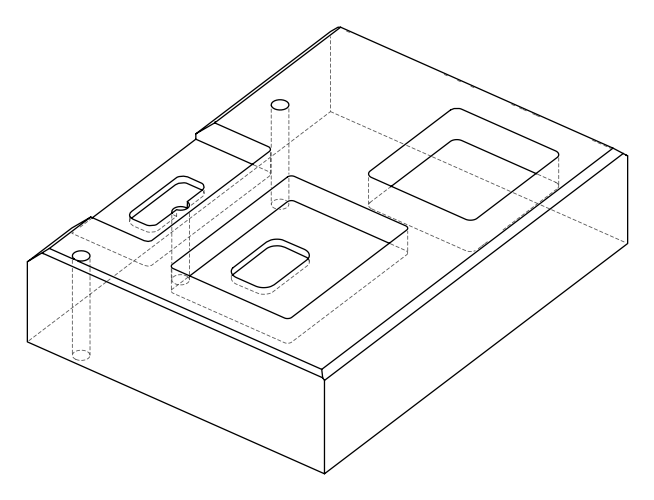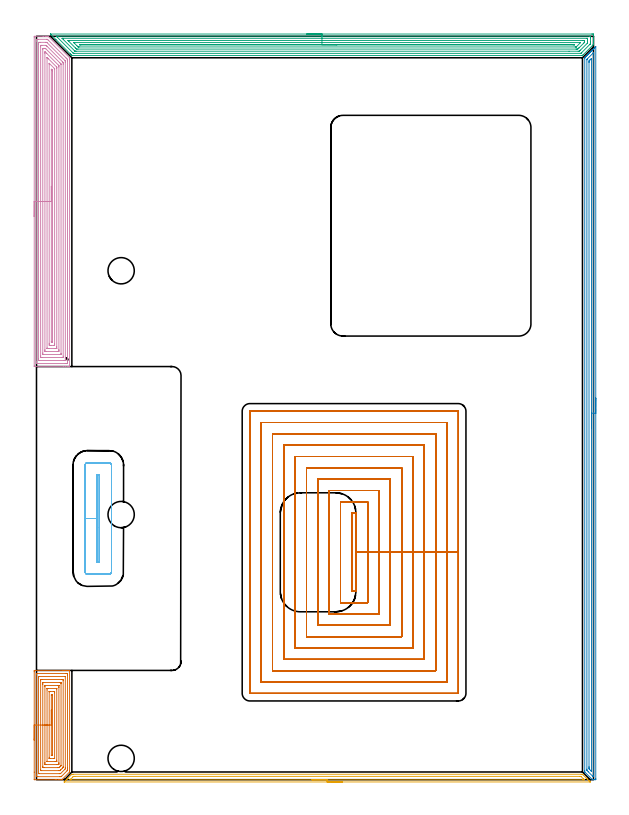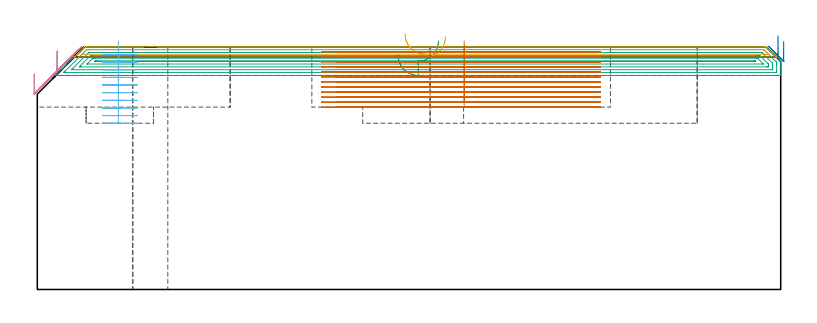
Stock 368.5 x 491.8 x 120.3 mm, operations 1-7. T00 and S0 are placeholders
(PLAN: 21 operations, 14 tool changes, 310.8 min)
(1 AREA_MILL | FG_CHAMFER_SURFACE | UGT0205_001 | 5.43 min | 22036 mm3)
(2 AREA_MILL_1 | FG_CHAMFER_SURFACE_1 | UGT0205_001 | 11.71 min | 13045 mm3)
(3 AREA_MILL_2 | FG_CHAMFER_SURFACE_2 | UGT0205_001 | 16.98 min | 36555 mm3)
(4 AREA_MILL_3 | FG_CHAMFER_SURFACE_3 | UGT0205_001 | 15.68 min | 60527 mm3)
(5 AREA_MILL_4 | FG_CHAMFER_SURFACE_4 | UGT0205_001 | 5.68 min | 4437 mm3)
(6 MILL_RECTANGULAR_POCKET | POCKET_RECTANGULAR_STRAIGHT | NXT0201_012 | Follow Part, ap 4, ae 75% | 7.22 min | 110787 mm3)
(7 MILL_RECTANGULAR_POCKET_1 | POCKET_RECTANGULAR_STRAIGHT_1 | NXT0201_013 | Follow Part, ap 2.5, ae 75% | 93.8 min | 869934 mm3)
(8 MILL_RECTANGULAR_POCKET_2 | POCKET_RECTANGULAR_STRAIGHT_2 | NXT0201_012 | Follow Part, ap 4, ae 75% | 33.22 min | 730525 mm3)
(9 MILL_RECTANGULAR_POCKET_3 | POCKET_RECTANGULAR_STRAIGHT_3 | UGT0201_109 | Follow Part, ap 6.35, ae 75% | 0.92 min | 30331 mm3)
(10 MILL_SLOT | SLOT_PARTIAL_RECTANGULAR | NXT0201_013 | Follow Part, ap 2.5, ae 75% | 116.75 min | 482211 mm3)
(11 SPOT_DRILL | STEP1HOLE | NXT0321_9005460120000 | 0.03 min | 3 mm3)
(12 SPOT_DRILL_1 | STEP1HOLE_1 | NXT0321_9005460120000 | 0.04 min | 35 mm3)
(13 SPOT_DRILL_2 | STEP1HOLE_2 | NXT0321_9005460120000 | 0.03 min | 0 mm3)
(14 DRILL_BLIND_HOLE_INTO_CENTER | STEP1HOLE | NXT0301_065 | 0.07 min | 928 mm3)
(15 GUN_DRILL_THROUGH_HOLE | STEP1HOLE | UGT0307_008 | 0.66 min | 10477 mm3)
(16 DRILL_TO_ENLARGE_THROUGH_HOLE | STEP1HOLE | UGT0301_245 | 0.52 min | 17111 mm3)
(17 DRILL_THROUGH_HOLE_INTO_CENTER | STEP1HOLE_1 | NXT0301_065 | 0.39 min | 5890 mm3)
(18 DRILL_TO_ENLARGE_THROUGH_HOLE_1 | STEP1HOLE_1 | UGT0301_245 | 0.4 min | 14407 mm3)
(19 DRILL_BLIND_HOLE_INTO_CENTER_1 | STEP1HOLE_2 | NXT0301_065 | 0.07 min | 899 mm3)
(20 GUN_DRILL_THROUGH_HOLE_1 | STEP1HOLE_2 | UGT0307_008 | 0.66 min | 10483 mm3)
(21 DRILL_TO_ENLARGE_THROUGH_HOLE_2 | STEP1HOLE_2 | UGT0301_245 | 0.52 min | 17198 mm3)
(TOOL UGT0205_001 | Chamfer Mill 20 x 3 x 45 deg. | D20 FL50 Z2)
(TOOL NXT0201_012 | ENDMILL 16mm [2P460-1600-NA 1630] | D16 FL38 Z6)
(TOOL NXT0201_013 | ENDMILL 10mm | D10 FL30 Z4)
(TOOL UGT0201_109 | End Mill 25.4 mm | D25.4 FL25 Z2)
(TOOL NXT0321_9005460120000 | NC Spot Drill, 142deg, 12mm, Carbide, Uncoated | D12 PA142 FL30 Z2)
(TOOL NXT0301_065 | Carbide Drill 9.4mm [860.1-0940-075A1-MM 2214] | D9.4 PA140 FL98 Z2)
(TOOL UGT0307_008 | Gun Drill 11 mm | D11 PA130 FL24 Z1)
(TOOL UGT0301_245 | Twist Drill 17.4 mm | D17.4 PA118 FL130 Z2)
(OP 1 AREA_MILL)
G17 G21 G94 G90
T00 M6
G54
G17 G0 G90 X-1.5 Y26.15 S1061 M3
G43 Z130.3 H0
Z106.9
G94 G1 Y26.188 Z106.028 F250.
Y26.302 Z105.164
Y26.491 Z104.312
Y26.753 Z103.48
Y27.087 Z102.674
Y27.49 Z101.9
Y27.958 Z101.164
Y28.49 Z100.472
Y29.079 Z99.829
Y29.722 Z99.24
Y30.414 Z98.709
Y31.15 Z98.24
Y31.924 Z97.837
Y32.73 Z97.503
Y33.562 Z97.241
Y34.414 Z97.052
Y35.278 Z96.938
Y36.15 Z96.9
Y71.418
X-1.498 Y71.734 Z96.902
X-1.492 Y72.294 Z96.905
X-1.49 Y72.297 Z96.907
X-0.927 Y72.3 Z97.47
X17.2 Z115.595
X17.766 Z116.16
X18.415 Z116.812
X18.656 Z117.053
X19.305 Z117.702
X19.547 Z117.943
X20.03 Z118.429
X20.844 Z119.243
X21.327 Z119.726
X21.589 Z119.988
X21.866 Y72.297 Z120.257
X21.898 Y72.295 Z120.289
Y72.294
X21.9 Y72.179 Z120.3
Y5.903
X21.894 Y5.095 Z120.292
X21.879 Y5.078 Z120.277
X16.876 Y0.076 Z115.274
X16.808 Y0.01 Z115.204
X16.634 Y0. Z115.033
X16.189 Z114.588
X15.579 Z113.978
X15.096 Z113.491
X14.854 Z113.251
X13.074 Z111.471
X12.425 Z110.82
X-1.151 Z97.246
X-1.252 Y0.001 Z97.144
X-1.491 Y0.01 Z96.905
X-1.499 Y0.248 Z96.899
X-1.5 Y5.014 Z96.9
Y36.15
X-0.086 Z98.314
Y70.004
X-0.084 Y70.053 Z98.316
X-0.08 Y70.151 Z98.32
X-0.073 Y70.29 Z98.327
X-0.037 Y70.292 Z98.363
X0.509 Y70.299 Z98.909
X19.547 Z117.947
X20.095 Y70.297 Z118.495
X20.437 Y70.29 Z118.837
X20.479 Y69.955 Z118.879
X20.482 Y69.91 Z118.882
X20.486 Y69.066 Z118.886
Y69.017
Y7.634
X20.483 Y6.793 Z118.883
X20.482 Y6.748 Z118.882
X20.437 Y6.099 Z118.837
X20.342 Y5.998 Z118.742
X20.252 Y5.903 Z118.652
X16.694 Y2.345 Z115.094
X16.455 Y2.117 Z114.855
X16.325 Y2.006 Z114.725
X15.986 Y2.004 Z114.386
X15.44 Y2. Z113.84
X0.853 Y2.001 Z99.253
X0.305 Y2.003 Z98.705
X-0.037 Y2.01 Z98.363
X-0.079 Y2.345 Z98.321
X-0.082 Y2.39 Z98.318
X-0.086 Y3.234 Z98.314
Y3.283
Y36.15
X1.329 Z99.729
Y67.701
X1.331 Y68.176 Z99.731
X1.333 Y68.278 Z99.733
X1.334 Y68.285 Z99.734
X1.348 Y68.29 Z99.748
X1.413 Y68.296 Z99.813
X1.495 Y68.299 Z99.895
X18.656 Z117.056
X18.78 Y68.297 Z117.18
X19.028 Y68.29 Z117.428
X19.066 Y68.283 Z117.466
X19.068 Y68.27 Z117.468
X19.07 Y68.235 Z117.47
X19.071 Y68.176 Z117.471
Y8.158
X19.068 Y7.682 Z117.468
X19.065 Y7.274 Z117.465
X19.053 Y7.164 Z117.453
X18.675 Y6.774 Z117.075
X16.005 Y4.105 Z114.405
X15.986 Y4.089 Z114.386
X15.888 Y4.01 Z114.288
X15.794 Y4.007 Z114.194
X15.603 Y4.003 Z114.003
X15.22 Y4. Z113.62
X15.096 Z113.496
X1.744 Y4.001 Z100.144
X1.62 Y4.003 Z100.02
X1.372 Y4.01 Z99.772
X1.334 Y4.017 Z99.734
X1.333 Y4.03 Z99.733
X1.33 Y4.065 Z99.73
X1.329 Y4.124 Z99.729
Y36.15
X2.743 Z101.143
Y65.507
X2.75 Y66.281 Z101.15
X3.524 Y66.298 Z101.924
X3.621 Y66.299 Z102.021
X16.974 Z115.374
X17.65 Y66.281 Z116.05
X17.657 Y65.617 Z116.057
Y65.507
Y8.377
X17.656 Y8.279 Z116.056
X17.654 Y8.231 Z116.054
X17.65 Y8.211 Z116.05
X17.638 Y8.195 Z116.038
X17.449 Y8. Z115.849
X17.134 Y7.682 Z115.534
X16.115 Y6.664 Z114.515
X15.986 Y6.535 Z114.386
X15.668 Y6.221 Z114.068
X15.475 Y6.036 Z113.875
X15.441 Y6.01 Z113.841
X15.393 Y6.006 Z113.793
X15.294 Y6.002 Z113.694
X15.096 Y6. Z113.496
X14.999 Z113.399
X3.426 Y6.001 Z101.826
X2.75 Y6.019 Z101.15
X2.743 Y6.683 Z101.143
Y6.793
Y36.15
X4.157 Z102.557
Y63.095
X4.158 Y63.728 Z102.558
X4.16 Y63.982 Z102.56
X4.164 Y64.241 Z102.564
X4.17 Y64.291 Z102.57
X4.2 Y64.294 Z102.6
X4.271 Y64.297 Z102.671
X4.414 Y64.299 Z102.814
X4.732 Y64.3 Z103.132
X15.414 Y64.299 Z113.814
X15.986 Y64.294 Z114.386
X16.176 Y64.29 Z114.576
X16.236 Y64.284 Z114.636
X16.239 Y64.156 Z114.639
X16.241 Y63.985 Z114.641
X16.243 Y63.728 Z114.643
Y63.471
X16.242 Y9.462 Z114.642
X16.241 Y9.333 Z114.641
X16.237 Y9.27 Z114.637
X16.234 Y9.244 Z114.634
X16.22 Y9.228 Z114.62
X15.986 Y8.986 Z114.386
X15.78 Y8.778 Z114.18
X15.574 Y8.572 Z113.974
X15.334 Y8.334 Z113.734
X15.096 Y8.101 Z113.496
X15.011 Y8.021 Z113.411
X14.936 Y8.01 Z113.336
X14.775 Y8.003 Z113.175
X14.206 Y8.001 Z112.606
X13.888 Y8. Z112.288
X4.986 Z103.386
X4.414 Y8.006 Z102.814
X4.224 Y8.01 Z102.624
X4.164 Y8.016 Z102.564
X4.161 Y8.144 Z102.561
X4.159 Y8.315 Z102.559
X4.157 Y8.572 Z102.557
Y8.829
Y36.15
X5.571 Z103.971
X5.572 Y61.682 Z103.972
X5.573 Y61.949 Z103.973
X5.577 Y62.259 Z103.977
X5.578 Y62.289 Z103.978
X5.632 Y62.293 Z104.032
X5.726 Y62.297 Z104.126
X5.843 Y62.3 Z104.243
X14.206 Z112.606
X14.746 Y62.298 Z113.146
X14.808 Y62.293 Z113.208
X14.818 Y62.291 Z113.218
X14.822 Y62.274 Z113.222
X14.825 Y62.219 Z113.225
X14.828 Y61.949 Z113.228
X14.829 Y61.326 Z113.229
Y61.059
X14.828 Y11.241 Z113.228
X14.826 Y10.621 Z113.226
X14.822 Y10.351 Z113.222
X14.819 Y10.279 Z113.219
X14.761 Y10.217 Z113.161
X14.669 Y10.124 Z113.069
X14.549 Y10.008 Z112.949
X14.206 Y10.005 Z112.606
X13.666 Y10.001 Z112.066
X6.194 Y10. Z104.594
X5.654 Y10.002 Z104.054
X5.592 Y10.007 Z103.992
X5.582 Y10.009 Z103.982
X5.578 Y10.026 Z103.978
X5.575 Y10.081 Z103.975
X5.572 Y10.351 Z103.972
X5.571 Y10.974 Z103.971
Y11.241
Y36.15
X6.985 Z105.385
Y59.379
X6.988 Y60.169 Z105.388
X6.99 Y60.263 Z105.39
X6.993 Y60.29 Z105.393
X7.02 Y60.293 Z105.42
X7.085 Y60.296 Z105.485
X7.844 Y60.3 Z106.244
X7.975 Z106.375
X13.316 Y60.299 Z111.716
X13.359 Y60.297 Z111.759
X13.393 Y60.292 Z111.793
X13.408 Y60.288 Z111.808
X13.409 Y60.267 Z111.809
X13.413 Y60.169 Z111.813
X13.414 Y60.071 Z111.814
X13.415 Y12.921 Z111.815
X13.412 Y12.131 Z111.812
X13.41 Y12.037 Z111.81
X13.407 Y12.01 Z111.807
X13.38 Y12.007 Z111.78
X13.316 Y12.004 Z111.716
X12.556 Y12. Z110.956
X12.425 Z110.825
X7.085 Y12.001 Z105.485
X7.041 Y12.003 Z105.441
X7.007 Y12.008 Z105.407
X6.992 Y12.012 Z105.392
X6.991 Y12.032 Z105.391
X6.987 Y12.131 Z105.387
X6.986 Y12.229 Z105.386
X6.985 Y36.15 Z105.385
X8.4 Z106.8
Y58.121
X8.402 Y58.244 Z106.802
X8.405 Y58.282 Z106.805
X8.408 Y58.29 Z106.808
X8.416 Y58.294 Z106.816
X8.465 Y58.297 Z106.865
X8.865 Y58.3 Z107.265
X8.955 Z107.355
X11.626 Y58.299 Z110.026
X11.926 Y58.292 Z110.326
X11.994 Y58.289 Z110.394
X11.997 Y58.246 Z110.397
X11.998 Y58.198 Z110.398
X12. Y57.926 Z110.4
Y57.501
Y14.179
X11.998 Y14.056 Z110.398
X11.995 Y14.018 Z110.395
X11.992 Y14.01 Z110.392
X11.984 Y14.006 Z110.384
X11.935 Y14.003 Z110.335
X11.535 Y14. Z109.935
X11.445 Z109.845
X8.774 Y14.001 Z107.174
X8.474 Y14.008 Z106.874
X8.406 Y14.01 Z106.806
X8.403 Y14.054 Z106.803
X8.402 Y14.102 Z106.802
X8.4 Y14.374 Z106.8
Y14.799
Y36.15
X9.814 Z108.214
Y55.721
X9.818 Y56.107 Z108.218
X9.821 Y56.29 Z108.221
X9.911 Y56.294 Z108.311
X10.068 Y56.298 Z108.468
X10.471 Y56.296 Z108.871
X10.563 Y56.292 Z108.963
X10.579 Y56.29 Z108.979
X10.581 Y56.277 Z108.981
X10.584 Y56.233 Z108.984
X10.585 Y56.143 Z108.985
X10.586 Y16.546 Z108.986
X10.582 Y16.147 Z108.982
X10.579 Y16.048 Z108.979
X10.575 Y16.01 Z108.975
X10.5 Y16.006 Z108.9
X10.332 Y16.002 Z108.732
X9.929 Y16.004 Z108.329
X9.837 Y16.008 Z108.237
X9.821 Y16.01 Z108.221
X9.819 Y16.023 Z108.219
X9.816 Y16.066 Z108.216
X9.815 Y16.157 Z108.215
X9.814 Y36.15 Z108.214
Y37.022 Z108.252
Y37.886 Z108.366
Y38.738 Z108.554
Y39.57 Z108.817
Y40.376 Z109.151
Y41.15 Z109.553
Y41.886 Z110.022
Y42.578 Z110.553
Y43.221 Z111.143
Y43.81 Z111.786
Y44.342 Z112.478
Y44.81 Z113.214
Y45.213 Z113.988
Y45.547 Z114.794
Y45.809 Z115.626
Y45.998 Z116.477
Y46.112 Z117.342
Y46.15 Z118.214
G0 Z130.3
M5
M2
(OP 2 AREA_MILL_1)
G17 G21 G94 G90
T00 M6
G54
G17 G0 G90 X370. Y252.45 S1061 M3
G43 Z130.3 H0
Z123.
G94 G1 Y252.412 Z122.128 F250.
Y252.298 Z121.264
Y252.109 Z120.412
Y251.847 Z119.58
Y251.513 Z118.774
Y251.11 Z118.
Y250.642 Z117.264
Y250.11 Z116.572
Y249.521 Z115.929
Y248.878 Z115.34
Y248.186 Z114.808
Y247.45 Z114.34
Y246.676 Z113.937
Y245.87 Z113.603
Y245.038 Z113.341
Y244.186 Z113.152
Y243.322 Z113.038
Y242.45 Z113.
Y0.627
X369.999 Y0.452 Z113.001
X369.996 Y0.18 Z113.004
X369.991 Y0.002 Z113.005
X369.814 Y0. Z113.182
X369.458 Z113.538
X368.743 Z114.257
X368.397 Z114.603
X368.094 Z114.902
X367.936 Z115.061
X367.809 Y0.003 Z115.188
X367.794 Y0.007 Z115.203
X367.682 Y0.117 Z115.316
X367.619 Y0.18 Z115.379
X362.718 Y5.082 Z120.282
X362.704 Y5.097 Z120.295
Y5.1 Z120.296
X362.7 Y5.991 Z120.3
Y477.121
X362.707 Y477.6 Z120.293
X362.738 Y477.638 Z120.261
X363.242 Y478.144 Z119.754
X363.614 Y478.514 Z119.386
X363.762 Y478.662 Z119.238
X364.008 Y478.909 Z118.99
X364.13 Y479.032 Z118.866
X364.484 Y479.384 Z118.516
X364.668 Y479.568 Z118.332
X364.902 Y479.803 Z118.096
X365.018 Y479.92 Z117.978
X365.354 Y480.254 Z117.646
X365.574 Y480.474 Z117.426
X365.796 Y480.697 Z117.202
X365.906 Y480.808 Z117.09
X366.48 Y481.381 Z116.519
X366.69 Y481.591 Z116.308
X366.794 Y481.696 Z116.202
X367.238 Y482.138 Z115.761
X367.682 Y482.584 Z115.314
X368.126 Y483.026 Z114.873
X368.57 Y483.472 Z114.426
X368.777 Y483.677 Z114.222
X368.835 Y483.735 Z114.165
X369.458 Y484.36 Z113.538
X369.671 Y484.571 Z113.329
X369.705 Y484.605 Z113.294
X369.902 Y484.802 Z113.097
X369.972 Y484.869 Z113.026
X369.994 Y484.883 Z113.004
X369.999 Y484.869 Z112.999
X370. Y242.45 Z113.
X368.586 Z114.414
X368.585 Y2.4 Z114.415
X368.57 Y2.01 Z114.43
X368.432 Y2.007 Z114.568
X368.323 Z114.677
X368.252 Y2.01 Z114.748
X368.207 Y2.053 Z114.793
X367.836 Y2.415 Z115.164
X365.018 Y5.232 Z117.982
X364.264 Y5.991 Z118.736
X364.13 Y6.132 Z118.87
X364.115 Y6.885 Z118.885
X364.114 Y6.901 Z118.886
X364.115 Y476.242 Z118.885
X364.13 Y476.568 Z118.87
X364.402 Y476.847 Z118.598
X364.671 Y477.121 Z118.329
X368.248 Y480.697 Z114.752
X368.412 Y480.856 Z114.588
X368.57 Y481.008 Z114.43
X368.585 Y480.697 Z114.415
Y480.682
X368.586 Y242.45 Z114.414
X367.172 Z115.828
X367.171 Y5.991 Z115.829
X367.17 Y5.612 Z115.83
X367.168 Y5.558 Z115.832
X367.167 Y5.552 Z115.833
X367.156 Y5.555 Z115.844
X367.047 Y5.659 Z115.953
X366.879 Y5.821 Z116.121
X365.815 Y6.885 Z117.185
X365.722 Y6.981 Z117.278
X365.538 Y7.174 Z117.462
X365.535 Y7.259 Z117.465
X365.53 Y7.779 Z117.47
X365.529 Y8.159 Z117.471
X365.528 Y8.673 Z117.472
X365.529 Y474.439 Z117.471
X365.53 Y474.818 Z117.47
X365.533 Y475.333 Z117.467
X365.535 Y475.518 Z117.465
X365.626 Y475.615 Z117.374
X365.906 Y475.904 Z117.094
X366.066 Y476.066 Z116.934
X366.226 Y476.227 Z116.774
X366.957 Y476.957 Z116.043
X367.121 Y477.121 Z115.879
X367.14 Y477.137 Z115.86
X367.154 Y477.146 Z115.846
X367.166 Y477.15 Z115.834
X367.168 Y477.138 Z115.832
X367.17 Y477.121 Z115.83
X367.171 Y476.897 Z115.829
X367.172 Y476.741 Z115.828
Y242.45
Y241.578 Z115.867
Y240.714 Z115.98
Y239.862 Z116.169
Y239.03 Z116.432
Y238.224 Z116.765
Y237.45 Z117.168
Y236.714 Z117.637
Y236.022 Z118.168
Y235.379 Z118.757
Y234.79 Z119.401
Y234.258 Z120.093
Y233.79 Z120.828
Y233.387 Z121.602
Y233.053 Z122.408
Y232.791 Z123.24
Y232.602 Z124.092
Y232.488 Z124.957
Y232.45 Z125.828
G0 Z130.3
M5
M2
(OP 3 AREA_MILL_2)
G17 G21 G94 G90
T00 M6
G54
G17 G0 G90 X178.85 Y493.3 S1061 M3
G43 Z130.3 H0
Z116.1
G94 G1 X178.888 Z115.228 F250.
X179.002 Z114.363
X179.191 Z113.512
X179.453 Z112.68
X179.787 Z111.874
X180.19 Z111.1
X180.658 Z110.364
X181.189 Z109.672
X181.779 Z109.029
X182.422 Z108.439
X183.114 Z107.908
X183.85 Z107.44
X184.624 Z107.037
X185.43 Z106.703
X186.262 Z106.441
X187.113 Z106.252
X187.978 Z106.138
X188.85 Z106.1
X367.406
X367.887 Y493.299 Z106.101
X368.363 Y493.295 Z106.103
X368.491 Y493.291 Z106.105
X368.5 Y492.824 Z106.573
Y490.174 Z109.22
Y488.736 Z110.66
Y487.525 Z111.87
Y486.433 Z112.965
X368.499 Y486.421 Z112.978
X368.495 Y486.405 Z112.994
X368.483 Y486.382 Z113.016
X368.302 Y486.2 Z113.196
X368.185 Y486.084 Z113.314
X367.947 Y485.847 Z113.552
X361.637 Y479.536 Z119.862
X361.457 Y479.357 Z120.043
X361.246 Y479.148 Z120.251
X361.201 Y479.107 Z120.293
X360.744 Y479.1 Z120.3
X23.653
X23.404 Y479.104 Z120.29
X23.382 Y479.121 Z120.275
X23.293 Y479.205 Z120.192
X23.207 Y479.292 Z120.106
X23.082 Y479.417 Z119.981
X22.921 Y479.576 Z119.819
X22.76 Y479.739 Z119.659
X22.645 Y479.854 Z119.544
X22.48 Y480.018 Z119.377
X22.314 Y480.185 Z119.213
X12.901 Y489.599 Z109.8
X9.501 Y492.998 Z106.401
X9.366 Y493.134 Z106.264
X9.241 Y493.266 Z106.133
X9.215 Y493.296 Z106.102
X9.349 Y493.3 Z106.1
X9.366
X188.85
Y491.886 Z107.514
X366.102 Y491.885 Z107.515
X366.158
X366.485 Y491.879 Z107.521
X366.49 Y491.774 Z107.626
X366.497 Y491.549 Z107.851
X366.499 Y491.058 Z108.342
X366.5 Y490.664 Z108.736
Y488.014 Z111.386
X366.499 Y487.525 Z111.875
X366.497 Y487.134 Z112.266
X366.49 Y486.887 Z112.513
X366.473 Y486.834 Z112.566
X366.426 Y486.783 Z112.617
X366.29 Y486.642 Z112.758
X366.197 Y486.547 Z112.853
X366.102 Y486.451 Z112.949
X360.744 Y481.094 Z118.306
X360.423 Y480.776 Z118.624
X360.229 Y480.587 Z118.813
X360.16 Y480.521 Z118.879
X359.795 Y480.514 Z118.886
X24.937
X24.518 Y480.517 Z118.883
X24.467 Y480.519 Z118.881
X24.445 Y480.521 Z118.879
X24.408 Y480.553 Z118.847
X24.27 Y480.685 Z118.715
X24.1 Y480.851 Z118.549
X13.892 Y491.058 Z108.342
X13.384 Y491.567 Z107.833
X13.178 Y491.779 Z107.621
X13.093 Y491.868 Z107.532
X13.384 Y491.883 Z107.517
X13.442 Y491.884 Z107.516
X14.277 Y491.886 Z107.514
X188.85
Y490.472 Z108.928
X364.016 Y490.471 Z108.929
X364.316 Y490.47 Z108.93
X364.415 Y490.468 Z108.932
X364.486 Y490.465 Z108.935
X364.491 Y490.357 Z109.043
X364.497 Y490.174 Z109.226
X364.499 Y489.993 Z109.407
X364.5 Y489.291 Z110.109
Y488.226 Z111.174
X364.496 Y487.525 Z111.875
X364.492 Y487.35 Z112.05
X364.483 Y487.294 Z112.106
X364.447 Y487.255 Z112.145
X364.316 Y487.116 Z112.284
X359.851 Y482.65 Z116.75
X359.637 Y482.437 Z116.963
X359.422 Y482.226 Z117.174
X359.188 Y481.998 Z117.402
X359.104 Y481.935 Z117.465
X358.958 Y481.934 Z117.466
X358.364 Y481.929 Z117.471
X352.31 Y481.928 Z117.472
X26.186 Y481.929 Z117.471
X25.886 Y481.93 Z117.47
X25.585 Y481.933 Z117.467
X25.501 Y481.935 Z117.465
X25.467 Y481.944 Z117.456
X25.444 Y481.964 Z117.436
X25.352 Y482.05 Z117.35
X25.174 Y482.226 Z117.174
X24.993 Y482.406 Z116.994
X17.849 Y489.55 Z109.85
X17.227 Y490.174 Z109.226
X16.956 Y490.45 Z108.95
X16.95 Y490.466 Z108.934
X16.956 Y490.467 Z108.933
X17.549 Y490.471 Z108.929
X188.85 Y490.472 Z108.928
Y489.057 Z110.343
X361.637
X361.875 Y489.056 Z110.344
X362.381 Y489.05 Z110.35
X362.49 Y489.036 Z110.364
X362.5 Y488.408 Z110.992
X362.494 Y487.981 Z111.419
X362.49 Y487.77 Z111.63
X362.396 Y487.657 Z111.743
X362.27 Y487.525 Z111.875
X361.957 Y487.208 Z112.192
X358.85 Y484.099 Z115.301
X358.741 Y483.992 Z115.408
X358.4 Y483.661 Z115.739
X358.065 Y483.35 Z116.05
X357.824 Y483.347 Z116.053
X357.172 Y483.343 Z116.057
X356.935
X27.434
X26.779 Y483.347 Z116.053
X26.535 Y483.35 Z116.05
X25.886 Y483.964 Z115.436
X25.857 Y483.992 Z115.408
X21.421 Y488.428 Z110.972
X21.012 Y488.844 Z110.556
X20.821 Y489.04 Z110.36
X20.909 Y489.05 Z110.35
X21.421 Y489.055 Z110.345
X21.658 Y489.057 Z110.343
X188.85
Y487.643 Z111.757
X359.789
X359.851 Y487.641 Z111.759
X359.905 Y487.636 Z111.764
X359.923 Y487.633 Z111.767
X359.908 Y487.611 Z111.789
X359.893 Y487.593 Z111.807
X359.851 Y487.549 Z111.851
X357.175 Y484.873 Z114.527
X357.172 Y484.87 Z114.53
X357.067 Y484.777 Z114.623
X357.024 Y484.764 Z114.636
X356.978 Y484.761 Z114.639
X356.785 Y484.758 Z114.642
X356.399 Y484.757 Z114.643
X28.564
X27.79 Y484.758 Z114.642
X27.672 Y484.76 Z114.64
X27.557 Y484.764 Z114.636
X27.435 Y484.875 Z114.525
X26.779 Y485.52 Z113.88
X24.993 Y487.306 Z112.094
X24.779 Y487.525 Z111.875
X24.71 Y487.6 Z111.8
X24.688 Y487.637 Z111.763
X24.754 Y487.639 Z111.761
X24.874 Y487.642 Z111.758
X188.85 Y487.643 Z111.757
Y486.229 Z113.171
X355.386
X355.807 Y486.225 Z113.175
X355.86 Y486.222 Z113.178
X356.005 Y486.2 Z113.2
X355.855 Y486.177 Z113.223
X355.803 Y486.176 Z113.224
X355.386 Y486.172 Z113.228
X354.969 Y486.171 Z113.229
X29.457
X29.038 Y486.174 Z113.226
X28.636 Y486.178 Z113.222
X28.564 Y486.19 Z113.21
X28.538 Y486.221 Z113.179
X28.564 Y486.223 Z113.177
X28.982 Y486.229 Z113.171
X29.04
X188.85
X189.721 Z113.209
X190.586 Z113.323
X191.438 Z113.512
X192.27 Z113.774
X193.076 Z114.108
X193.85 Z114.511
X194.586 Z114.979
X195.278 Z115.511
X195.921 Z116.1
X196.51 Z116.743
X197.041 Z117.435
X197.51 Z118.171
X197.913 Z118.945
X198.247 Z119.751
X198.509 Z120.583
X198.698 Z121.435
X198.812 Z122.299
X198.85 Z123.171
G0 Z130.3
M5
M2
(OP 4 AREA_MILL_3)
G17 G21 G94 G90
T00 M6
G54
G17 G0 G90 X-1.5 Y372.55 S1061 M3
G43 Z130.3 H0
Z106.9
G94 G1 Y372.588 Z106.028 F250.
Y372.702 Z105.163
Y372.891 Z104.312
Y373.153 Z103.48
Y373.487 Z102.674
Y373.89 Z101.9
Y374.358 Z101.164
Y374.89 Z100.472
Y375.479 Z99.829
Y376.122 Z99.24
Y376.814 Z98.708
Y377.55 Z98.24
Y378.324 Z97.837
Y379.13 Z97.503
Y379.962 Z97.241
Y380.813 Z97.052
Y381.678 Z96.938
Y382.55 Z96.9
Y491.173
X-1.497 Y491.494 Z96.901
X-1.492 Y491.79 Z96.906
X-1.192 Y491.8 Z97.205
X4.414 Z102.809
X5.835 Z104.232
X6.194 Z104.59
X6.912 Z105.312
X7.53 Z105.929
X7.617 Y491.799 Z106.016
X7.7 Y491.79 Z106.096
X7.787 Y491.714 Z106.185
X21.778 Y477.722 Z120.177
X21.896 Y477.595 Z120.29
X21.9 Y476.868 Z120.3
Y273.48
X21.897 Y273.31 Z120.288
X21.85 Y273.306 Z120.242
X21.438 Y273.3 Z119.837
X21.155 Z119.554
X20.437 Z118.832
X19.188 Z117.585
X17.766 Z116.162
X-1.193 Z97.205
X-1.492 Y273.31 Z96.906
X-1.499 Y273.608 Z96.899
Y273.628
X-1.5 Y382.55 Z96.9
X-0.086 Z98.314
Y488.54
X-0.082 Y489.385 Z98.318
X-0.08 Y489.428 Z98.32
X-0.037 Y489.79 Z98.363
X0.442 Y489.797 Z98.842
X0.853 Y489.799 Z99.253
X1.33 Y489.8 Z99.73
X6.672 Y489.799 Z105.072
X7.084 Y489.793 Z105.484
X7.221 Y489.79 Z105.621
X7.263 Y489.776 Z105.663
X7.3 Y489.743 Z105.7
X7.373 Y489.673 Z105.773
X7.666 Y489.385 Z106.066
X19.547 Y477.503 Z117.947
X20.178 Y476.868 Z118.578
X20.437 Y476.602 Z118.837
X20.481 Y475.974 Z118.881
X20.483 Y475.927 Z118.883
X20.486 Y475.08 Z118.886
Y276.56
X20.482 Y275.715 Z118.882
X20.48 Y275.672 Z118.88
X20.437 Y275.31 Z118.837
X19.958 Y275.303 Z118.358
X19.547 Y275.301 Z117.947
X19.07 Y275.3 Z117.47
X0.853 Y275.301 Z99.253
X0.374 Y275.303 Z98.774
X-0.037 Y275.31 Z98.363
X-0.079 Y275.715 Z98.321
X-0.082 Y275.761 Z98.318
X-0.086 Y276.609 Z98.314
Y276.659
Y382.55
X1.328 Z99.728
X1.329 Y486.703 Z99.729
X1.33 Y487.118 Z99.73
X1.335 Y487.597 Z99.735
X1.345 Y487.79 Z99.745
X1.543 Y487.798 Z99.943
X1.744 Y487.799 Z100.144
X2.431 Y487.8 Z100.831
X5.992 Z104.392
X6.194 Y487.799 Z104.594
X6.397 Y487.797 Z104.797
X6.799 Y487.79 Z105.199
X7.003 Y487.597 Z105.403
X18.979 Y475.62 Z117.379
X19.031 Y475.564 Z117.431
X19.055 Y475.535 Z117.455
X19.065 Y475.496 Z117.465
X19.069 Y475.08 Z117.469
X19.071 Y474.664 Z117.471
Y278.397
X19.07 Y277.982 Z117.47
X19.064 Y277.503 Z117.464
X19.055 Y277.31 Z117.455
X18.857 Y277.302 Z117.257
X18.656 Y277.301 Z117.056
X17.969 Y277.3 Z116.369
X1.744 Y277.301 Z100.144
X1.541 Y277.304 Z99.941
X1.407 Y277.31 Z99.807
X1.335 Y277.323 Z99.735
X1.332 Y277.365 Z99.732
X1.33 Y277.503 Z99.73
X1.329 Y277.92 Z99.729
X1.328 Y278.397 Z99.728
Y382.55
X2.743 Z101.143
Y484.915
X2.749 Y485.693 Z101.149
X2.759 Y485.79 Z101.159
X2.863 Y485.794 Z101.263
X3.083 Y485.798 Z101.483
X3.524 Y485.8 Z101.924
X6.203 Z104.603
X6.313 Y485.793 Z104.713
X6.338 Y485.79 Z104.738
X6.435 Y485.705 Z104.835
X6.633 Y485.513 Z105.033
X6.933 Y485.218 Z105.333
X7.084 Y485.067 Z105.484
X17.071 Y475.08 Z115.471
X17.266 Y474.881 Z115.666
X17.65 Y474.487 Z116.05
X17.655 Y474.298 Z116.055
X17.656 Y474.186 Z116.056
X17.657 Y473.402 Z116.057
Y280.185
X17.651 Y279.407 Z116.051
X17.641 Y279.31 Z116.041
X17.537 Y279.306 Z115.937
X17.317 Y279.302 Z115.717
X16.876 Y279.3 Z115.276
X3.524 Z101.924
X3.08 Y279.302 Z101.48
X2.862 Y279.306 Z101.262
X2.759 Y279.31 Z101.159
X2.75 Y279.38 Z101.15
X2.743 Y280.075 Z101.143
Y280.185
Y382.55
X4.157 Z102.557
X4.158 Y483.127 Z102.558
X4.159 Y483.382 Z102.559
X4.164 Y483.643 Z102.564
X4.169 Y483.79 Z102.569
X4.247 Y483.793 Z102.647
X4.414 Y483.797 Z102.814
X4.634 Y483.8 Z103.034
X5.304 Z103.704
X5.525 Y483.799 Z103.925
X5.859 Y483.792 Z104.259
X5.899 Y483.79 Z104.299
X5.965 Y483.729 Z104.365
X6.067 Y483.632 Z104.467
X6.194 Y483.507 Z104.594
X15.515 Y474.186 Z113.915
X15.986 Y473.71 Z114.386
X16.193 Y473.497 Z114.593
X16.236 Y473.443 Z114.636
X16.239 Y473.378 Z114.639
X16.241 Y473.292 Z114.641
X16.243 Y473.035 Z114.643
X16.242 Y281.973 Z114.642
X16.241 Y281.718 Z114.641
X16.236 Y281.457 Z114.636
X16.231 Y281.31 Z114.631
X16.153 Y281.307 Z114.553
X15.986 Y281.303 Z114.386
X15.766 Y281.3 Z114.166
X4.414 Y281.301 Z102.814
X4.191 Y281.303 Z102.591
X4.164 Y281.31 Z102.564
X4.162 Y281.315 Z102.562
X4.159 Y281.335 Z102.559
X4.157 Y281.973 Z102.557
Y282.232
Y382.55
X5.571 Z103.971
Y480.444
X5.574 Y481.068 Z103.974
X5.577 Y481.338 Z103.977
X5.584 Y481.656 Z103.984
X5.911 Y481.338 Z104.311
X6.194 Y481.057 Z104.594
X6.808 Y480.444 Z105.208
X14.529 Y472.723 Z112.929
X14.69 Y472.559 Z113.09
X14.77 Y472.475 Z113.17
X14.808 Y472.432 Z113.208
X14.822 Y472.398 Z113.222
X14.827 Y471.774 Z113.227
X14.828 Y471.504 Z113.228
X14.829 Y284.655 Z113.229
X14.828 Y284.031 Z113.228
X14.826 Y283.761 Z113.226
X14.822 Y283.449 Z113.222
X14.812 Y283.31 Z113.212
X14.661 Y283.304 Z113.061
X14.206 Y283.301 Z112.606
X13.775 Y283.3 Z112.175
X6.194 Y283.301 Z104.594
X5.76 Y283.303 Z104.16
X5.602 Y283.31 Z104.002
X5.578 Y283.323 Z103.978
X5.576 Y283.375 Z103.976
X5.573 Y283.492 Z103.973
X5.572 Y283.761 Z103.972
X5.571 Y284.387 Z103.971
Y382.55
X6.985 Z105.385
X6.986 Y476.968 Z105.386
X6.991 Y477.762 Z105.391
X6.992 Y477.778 Z105.392
X7.032 Y477.762 Z105.432
X7.084 Y477.715 Z105.484
X7.935 Y476.868 Z106.335
X13.316 Y471.487 Z111.716
X13.369 Y471.431 Z111.769
X13.394 Y471.401 Z111.794
X13.404 Y471.388 Z111.804
X13.408 Y471.307 Z111.808
X13.413 Y470.909 Z111.813
X13.414 Y470.71 Z111.814
X13.415 Y286.344 Z111.815
X13.414 Y285.549 Z111.814
X13.412 Y285.452 Z111.812
X13.408 Y285.352 Z111.808
X13.403 Y285.309 Z111.803
X13.377 Y285.307 Z111.777
X13.316 Y285.304 Z111.716
X12.674 Y285.3 Z111.074
X12.425 Z110.825
X8.223 Z106.623
X7.332 Z105.732
X7.084 Y285.304 Z105.484
X7.003 Y285.307 Z105.403
X6.994 Y285.309 Z105.394
X6.991 Y285.332 Z105.391
X6.987 Y285.384 Z105.387
X6.986 Y285.45 Z105.386
X6.985 Y285.549 Z105.385
Y382.55
X8.399 Z106.799
X8.4 Y473.292 Z106.8
X8.401 Y473.758 Z106.801
X8.404 Y473.914 Z106.804
X8.405 Y473.928 Z106.805
X8.435 Y473.906 Z106.835
X8.539 Y473.809 Z106.939
X8.67 Y473.683 Z107.07
X11.742 Y470.61 Z110.142
X11.949 Y470.393 Z110.349
X11.994 Y470.342 Z110.394
X11.996 Y470.317 Z110.396
X11.999 Y470.26 Z110.399
X12. Y470.143 Z110.4
Y288.232
X11.998 Y287.767 Z110.398
X11.993 Y287.338 Z110.393
X11.571 Y287.302 Z109.971
X9.792 Y287.3 Z108.192
X8.901 Y287.301 Z107.301
X8.865 Y287.303 Z107.265
X8.407 Y287.338 Z106.807
X8.402 Y287.802 Z106.802
X8.4 Y288.232 Z106.8
Y288.699
X8.399 Y382.55 Z106.799
X9.814 Z108.214
Y469.657
X9.815 Y469.716 Z108.215
X9.82 Y470.041 Z108.22
X9.926 Y469.966 Z108.326
X10.185 Y469.716 Z108.585
X10.416 Y469.486 Z108.816
X10.488 Y469.413 Z108.888
X10.545 Y469.352 Z108.945
X10.579 Y469.313 Z108.979
X10.586 Y468.822 Z108.986
Y289.579
X10.584 Y289.382 Z108.984
X10.582 Y289.334 Z108.982
X10.58 Y289.316 Z108.98
X10.564 Y289.31 Z108.964
X10.467 Y289.304 Z108.867
X9.889 Y289.308 Z108.289
X9.824 Y289.31 Z108.224
X9.821 Y289.392 Z108.221
X9.817 Y289.581 Z108.217
X9.814 Y289.96 Z108.214
Y290.02
Y382.55
Y383.422 Z108.252
Y384.286 Z108.366
Y385.138 Z108.554
Y385.97 Z108.817
Y386.776 Z109.151
Y387.55 Z109.553
Y388.286 Z110.022
Y388.978 Z110.553
Y389.621 Z111.143
Y390.21 Z111.786
Y390.741 Z112.478
Y391.21 Z113.214
Y391.613 Z113.988
Y391.947 Z114.793
Y392.209 Z115.625
Y392.398 Z116.477
Y392.512 Z117.342
Y392.55 Z118.214
G0 Z130.3
M5
M2
(OP 5 AREA_MILL_4)
G17 G21 G94 G90
T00 M6
G54
G17 G0 G90 X202.3 Y-1.5 S1061 M3
G43 Z130.3 H0
Z125.2
G94 G1 X202.262 Z124.328 F250.
X202.148 Z123.463
X201.959 Z122.612
X201.697 Z121.78
X201.363 Z120.974
X200.96 Z120.2
X200.491 Z119.464
X199.96 Z118.772
X199.371 Z118.129
X198.728 Z117.54
X198.036 Z117.008
X197.3 Z116.54
X196.526 Z116.137
X195.72 Z115.803
X194.888 Z115.541
X194.036 Z115.352
X193.172 Z115.238
X192.3 Z115.2
X18.476
X18.331 Y-1.499 Z115.201
X18.309 Y-1.496 Z115.202
X18.307 Y-1.494 Z115.205
X19.37 Y-0.429 Z116.269
X19.535 Y-0.263 Z116.432
X19.696 Y-0.103 Z116.595
X19.817 Y0.018 Z116.715
X19.972 Y0.175 Z116.87
X20.125 Y0.326 Z117.023
X20.263 Y0.464 Z117.162
X20.41 Y0.612 Z117.308
X20.553 Y0.754 Z117.452
X20.71 Y0.911 Z117.609
X20.848 Y1.05 Z117.746
X23.391 Y3.591 Z120.291
X23.403 Y3.593 Z120.293
X24.285 Y3.6 Z120.3
X360.315
X361.2 Y3.593 Z120.293
X361.209 Y3.588 Z120.288
X361.563 Y3.238 Z119.936
X363.752 Y1.05 Z117.746
X363.89 Y0.911 Z117.609
X364.047 Y0.754 Z117.452
X364.19 Y0.612 Z117.308
X364.337 Y0.464 Z117.162
X364.475 Y0.326 Z117.023
X364.628 Y0.175 Z116.87
X365.121 Y-0.321 Z116.379
X365.379 Y-0.578 Z116.12
X365.502 Y-0.7 Z115.996
X365.835 Y-1.035 Z115.665
X366.054 Y-1.254 Z115.446
X366.147 Y-1.347 Z115.352
X366.273 Y-1.476 Z115.222
X366.283 Y-1.494 Z115.203
X366.273 Y-1.499 Z115.199
X192.3 Y-1.5 Z115.2
Y-0.086 Z116.614
X22.932
X22.498 Y-0.084 Z116.616
X22.313 Y-0.082 Z116.618
X22.185 Y-0.077 Z116.623
X22.242 Y-0.013 Z116.687
X22.318 Y0.066 Z116.766
X22.498 Y0.248 Z116.948
X22.682 Y0.432 Z117.132
X24.008 Y1.759 Z118.459
X24.285 Y2.034 Z118.734
X24.401 Y2.143 Z118.843
X24.433 Y2.171 Z118.871
X24.472 Y2.18 Z118.88
X25.179 Y2.185 Z118.885
X25.36
X359.602 Y2.186 Z118.886
X359.958 Y2.184 Z118.884
X360.136 Y2.181 Z118.881
X360.154 Y2.179 Z118.879
X360.179 Y2.161 Z118.861
X360.232 Y2.115 Z118.815
X360.315 Y2.035 Z118.735
X361.738 Y0.612 Z117.312
X362.102 Y0.246 Z116.946
X362.365 Y-0.027 Z116.673
X362.41 Y-0.079 Z116.621
X362.319 Y-0.082 Z116.618
X362.102 Y-0.085 Z116.615
X361.922 Y-0.086 Z116.614
X361.209
X192.3
X191.428 Z116.652
X190.563 Z116.766
X189.712 Z116.955
X188.88 Z117.217
X188.074 Z117.551
X187.3 Z117.954
X186.564 Z118.423
X185.872 Z118.954
X185.229 Z119.543
X184.64 Z120.186
X184.108 Z120.878
X183.64 Z121.614
X183.237 Z122.388
X182.903 Z123.194
X182.641 Z124.026
X182.452 Z124.878
X182.338 Z125.743
X182.3 Z126.614
G0 Z130.3
M5
M2
(OP 6 MILL_RECTANGULAR_POCKET)
G17 G21 G94 G90
T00 M6
G54
G17 G0 G90 X40.2 Y198.141 S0 M3
G43 Z130.3 H1
Z123.3
G94 G1 Y172.8 Z116.51 F250.
Y143.9 F500.
X41.6
Y166.85
Y201.7
X40.2
Y172.8
X32.2
Y137.4
G3 X33.7 Y135.9 R1.5
G1 X48.1
G3 X49.6 Y137.4 R1.5
G1 Y208.2
G3 X48.1 Y209.7 R1.5
G1 X33.7
G3 X32.2 Y208.2 R1.5
G1 Y172.8
Y171.8
G0 X40.2 Y198.141 Z119.51
G1 Y172.8 Z112.72 F250.
Y143.9 F500.
X41.6
Y166.85
Y201.7
X40.2
Y172.8
X32.2
Y137.4
G3 X33.7 Y135.9 R1.5
G1 X48.1
G3 X49.6 Y137.4 R1.5
G1 Y208.2
G3 X48.1 Y209.7 R1.5
G1 X33.7
G3 X32.2 Y208.2 R1.5
G1 Y172.8
Y171.8
G0 X40.2 Y198.141 Z115.72
G1 Y172.8 Z108.93 F250.
Y143.9 F500.
X41.6
Y166.85
Y201.7
X40.2
Y172.8
X32.2
Y137.4
G3 X33.7 Y135.9 R1.5
G1 X48.1
G3 X49.6 Y137.4 R1.5
G1 Y208.2
G3 X48.1 Y209.7 R1.5
G1 X33.7
G3 X32.2 Y208.2 R1.5
G1 Y172.8
Y171.8
G0 X40.2 Y198.141 Z111.93
G1 Y172.8 Z105.14 F250.
Y143.9 F500.
X41.6
Y166.85
Y201.7
X40.2
Y172.8
X32.2
Y137.4
G3 X33.7 Y135.9 R1.5
G1 X48.1
G3 X49.6 Y137.4 R1.5
G1 Y208.2
G3 X48.1 Y209.7 R1.5
G1 X33.7
G3 X32.2 Y208.2 R1.5
G1 Y172.8
Y171.8
G0 X40.2 Y198.141 Z108.14
G1 Y172.8 Z101.35 F250.
Y143.9 F500.
X41.6
Y166.85
Y201.7
X40.2
Y172.8
X32.2
Y137.4
G3 X33.7 Y135.9 R1.5
G1 X48.1
G3 X49.6 Y137.4 R1.5
G1 Y208.2
G3 X48.1 Y209.7 R1.5
G1 X33.7
G3 X32.2 Y208.2 R1.5
G1 Y172.8
Y171.8
G0 X40.2 Y198.141 Z104.35
G1 Y172.8 Z97.56 F250.
Y143.9 F500.
X41.6
Y166.85
Y201.7
X40.2
Y172.8
X32.2
Y137.4
G3 X33.7 Y135.9 R1.5
G1 X48.1
G3 X49.6 Y137.4 R1.5
G1 Y208.2
G3 X48.1 Y209.7 R1.5
G1 X33.7
G3 X32.2 Y208.2 R1.5
G1 Y172.8
Y171.8
G0 X40.2 Y198.141 Z100.56
G1 Y172.8 Z93.77 F250.
Y143.9 F500.
X41.6
Y166.85
Y201.7
X40.2
Y172.8
X32.2
Y137.4
G3 X33.7 Y135.9 R1.5
G1 X48.1
G3 X49.6 Y137.4 R1.5
G1 Y208.2
G3 X48.1 Y209.7 R1.5
G1 X33.7
G3 X32.2 Y208.2 R1.5
G1 Y172.8
Y171.8
G0 X40.2 Y198.141 Z96.77
G1 Y172.8 Z89.98 F250.
Y143.9 F500.
X41.6
Y166.85
Y201.7
X40.2
Y172.8
X32.2
Y137.4
G3 X33.7 Y135.9 R1.5
G1 X48.1
G3 X49.6 Y137.4 R1.5
G1 Y208.2
G3 X48.1 Y209.7 R1.5
G1 X33.7
G3 X32.2 Y208.2 R1.5
G1 Y172.8
Y171.8
G0 X40.2 Y198.141 Z92.98
G1 Y172.8 Z86.19 F250.
Y143.9 F500.
X41.6
Y166.85
Y201.7
X40.2
Y172.8
X32.2
Y137.4
G3 X33.7 Y135.9 R1.5
G1 X48.1
G3 X49.6 Y137.4 R1.5
G1 Y208.2
G3 X48.1 Y209.7 R1.5
G1 X33.7
G3 X32.2 Y208.2 R1.5
G1 Y172.8
Y171.8
G0 X40.2 Y198.141 Z89.19
G1 Y172.8 Z82.4 F250.
Y143.9 F500.
X41.6
Y166.85
Y201.7
X40.2
Y172.8
X32.2
Y137.4
G3 X33.7 Y135.9 R1.5
G1 X48.1
G3 X49.6 Y137.4 R1.5
G1 Y208.2
G3 X48.1 Y209.7 R1.5
G1 X33.7
G3 X32.2 Y208.2 R1.5
G1 Y172.8
Y171.8
G0 Z130.3
M5
M2
(OP 7 MILL_RECTANGULAR_POCKET_1)
G17 G21 G94 G90
T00 M6
G54
G17 G0 G90 X211.6 Y129.955 S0 M3
G43 Z130.3 H0
Z123.3
G94 G1 Y150.45 Z117.808 F250.
Y176.3 F500.
X208.6
Y124.6
X211.6
Y150.45
X219.1
Y183.8
X201.1
Y117.1
X219.1
Y150.45
X226.6
Y191.3
X193.6
Y109.6
X226.6
Y150.45
X234.1
Y198.8
X186.1
Y102.1
X234.1
Y150.45
X241.6
Y206.3
X178.6
Y94.6
X241.6
Y150.45
X249.1
Y213.8
X171.1
Y87.1
X249.1
Y150.45
X256.6
Y221.3
X163.6
Y79.6
X256.6
Y150.45
X264.1
Y228.8
X156.1
Y72.1
X264.1
Y150.45
X271.6
Y236.3
X148.6
Y64.6
X271.6
Y150.45
X279.1
Y243.7
X279.095 Y243.755
X279.055 Y243.795
X279. Y243.8
X141.2
X141.145 Y243.795
X141.105 Y243.755
X141.1 Y243.7
Y57.2
X141.105 Y57.145
X141.145 Y57.105
X141.2 Y57.1
X279.
X279.055 Y57.105
X279.095 Y57.145
X279.1 Y57.2
Y150.45
Y151.45
G0 X211.6 Y129.955 Z120.808
G1 Y150.45 Z115.317 F250.
Y176.3 F500.
X208.6
Y124.6
X211.6
Y150.45
X219.1
Y183.8
X201.1
Y117.1
X219.1
Y150.45
X226.6
Y191.3
X193.6
Y109.6
X226.6
Y150.45
X234.1
Y198.8
X186.1
Y102.1
X234.1
Y150.45
X241.6
Y206.3
X178.6
Y94.6
X241.6
Y150.45
X249.1
Y213.8
X171.1
Y87.1
X249.1
Y150.45
X256.6
Y221.3
X163.6
Y79.6
X256.6
Y150.45
X264.1
Y228.8
X156.1
Y72.1
X264.1
Y150.45
X271.6
Y236.3
X148.6
Y64.6
X271.6
Y150.45
X279.1
Y243.7
X279.095 Y243.755
X279.055 Y243.795
X279. Y243.8
X141.2
X141.145 Y243.795
X141.105 Y243.755
X141.1 Y243.7
Y57.2
X141.105 Y57.145
X141.145 Y57.105
X141.2 Y57.1
X279.
X279.055 Y57.105
X279.095 Y57.145
X279.1 Y57.2
Y150.45
Y151.45
G0 X211.6 Y129.955 Z118.317
G1 Y150.45 Z112.825 F250.
Y176.3 F500.
X208.6
Y124.6
X211.6
Y150.45
X219.1
Y183.8
X201.1
Y117.1
X219.1
Y150.45
X226.6
Y191.3
X193.6
Y109.6
X226.6
Y150.45
X234.1
Y198.8
X186.1
Y102.1
X234.1
Y150.45
X241.6
Y206.3
X178.6
Y94.6
X241.6
Y150.45
X249.1
Y213.8
X171.1
Y87.1
X249.1
Y150.45
X256.6
Y221.3
X163.6
Y79.6
X256.6
Y150.45
X264.1
Y228.8
X156.1
Y72.1
X264.1
Y150.45
X271.6
Y236.3
X148.6
Y64.6
X271.6
Y150.45
X279.1
Y243.7
X279.095 Y243.755
X279.055 Y243.795
X279. Y243.8
X141.2
X141.145 Y243.795
X141.105 Y243.755
X141.1 Y243.7
Y57.2
X141.105 Y57.145
X141.145 Y57.105
X141.2 Y57.1
X279.
X279.055 Y57.105
X279.095 Y57.145
X279.1 Y57.2
Y150.45
Y151.45
G0 X211.6 Y129.955 Z115.825
G1 Y150.45 Z110.333 F250.
Y176.3 F500.
X208.6
Y124.6
X211.6
Y150.45
X219.1
Y183.8
X201.1
Y117.1
X219.1
Y150.45
X226.6
Y191.3
X193.6
Y109.6
X226.6
Y150.45
X234.1
Y198.8
X186.1
Y102.1
X234.1
Y150.45
X241.6
Y206.3
X178.6
Y94.6
X241.6
Y150.45
X249.1
Y213.8
X171.1
Y87.1
X249.1
Y150.45
X256.6
Y221.3
X163.6
Y79.6
X256.6
Y150.45
X264.1
Y228.8
X156.1
Y72.1
X264.1
Y150.45
X271.6
Y236.3
X148.6
Y64.6
X271.6
Y150.45
X279.1
Y243.7
X279.095 Y243.755
X279.055 Y243.795
X279. Y243.8
X141.2
X141.145 Y243.795
X141.105 Y243.755
X141.1 Y243.7
Y57.2
X141.105 Y57.145
X141.145 Y57.105
X141.2 Y57.1
X279.
X279.055 Y57.105
X279.095 Y57.145
X279.1 Y57.2
Y150.45
Y151.45
G0 X211.6 Y129.955 Z113.333
G1 Y150.45 Z107.842 F250.
Y176.3 F500.
X208.6
Y124.6
X211.6
Y150.45
X219.1
Y183.8
X201.1
Y117.1
X219.1
Y150.45
X226.6
Y191.3
X193.6
Y109.6
X226.6
Y150.45
X234.1
Y198.8
X186.1
Y102.1
X234.1
Y150.45
X241.6
Y206.3
X178.6
Y94.6
X241.6
Y150.45
X249.1
Y213.8
X171.1
Y87.1
X249.1
Y150.45
X256.6
Y221.3
X163.6
Y79.6
X256.6
Y150.45
X264.1
Y228.8
X156.1
Y72.1
X264.1
Y150.45
X271.6
Y236.3
X148.6
Y64.6
X271.6
Y150.45
X279.1
Y243.7
X279.095 Y243.755
X279.055 Y243.795
X279. Y243.8
X141.2
X141.145 Y243.795
X141.105 Y243.755
X141.1 Y243.7
Y57.2
X141.105 Y57.145
X141.145 Y57.105
X141.2 Y57.1
X279.
X279.055 Y57.105
X279.095 Y57.145
X279.1 Y57.2
Y150.45
Y151.45
G0 X211.6 Y129.955 Z110.842
G1 Y150.45 Z105.35 F250.
Y176.3 F500.
X208.6
Y124.6
X211.6
Y150.45
X219.1
Y183.8
X201.1
Y117.1
X219.1
Y150.45
X226.6
Y191.3
X193.6
Y109.6
X226.6
Y150.45
X234.1
Y198.8
X186.1
Y102.1
X234.1
Y150.45
X241.6
Y206.3
X178.6
Y94.6
X241.6
Y150.45
X249.1
Y213.8
X171.1
Y87.1
X249.1
Y150.45
X256.6
Y221.3
X163.6
Y79.6
X256.6
Y150.45
X264.1
Y228.8
X156.1
Y72.1
X264.1
Y150.45
X271.6
Y236.3
X148.6
Y64.6
X271.6
Y150.45
X279.1
Y243.7
X279.095 Y243.755
X279.055 Y243.795
X279. Y243.8
X141.2
X141.145 Y243.795
X141.105 Y243.755
X141.1 Y243.7
Y57.2
X141.105 Y57.145
X141.145 Y57.105
X141.2 Y57.1
X279.
X279.055 Y57.105
X279.095 Y57.145
X279.1 Y57.2
Y150.45
Y151.45
G0 X211.6 Y129.955 Z108.35
G1 Y150.45 Z102.858 F250.
Y176.3 F500.
X208.6
Y124.6
X211.6
Y150.45
X219.1
Y183.8
X201.1
Y117.1
X219.1
Y150.45
X226.6
Y191.3
X193.6
Y109.6
X226.6
Y150.45
X234.1
Y198.8
X186.1
Y102.1
X234.1
Y150.45
X241.6
Y206.3
X178.6
Y94.6
X241.6
Y150.45
X249.1
Y213.8
X171.1
Y87.1
X249.1
Y150.45
X256.6
Y221.3
X163.6
Y79.6
X256.6
Y150.45
X264.1
Y228.8
X156.1
Y72.1
X264.1
Y150.45
X271.6
Y236.3
X148.6
Y64.6
X271.6
Y150.45
X279.1
Y243.7
X279.095 Y243.755
X279.055 Y243.795
X279. Y243.8
X141.2
X141.145 Y243.795
X141.105 Y243.755
X141.1 Y243.7
Y57.2
X141.105 Y57.145
X141.145 Y57.105
X141.2 Y57.1
X279.
X279.055 Y57.105
X279.095 Y57.145
X279.1 Y57.2
Y150.45
Y151.45
G0 X211.6 Y129.955 Z105.858
G1 Y150.45 Z100.367 F250.
Y176.3 F500.
X208.6
Y124.6
X211.6
Y150.45
X219.1
Y183.8
X201.1
Y117.1
X219.1
Y150.45
X226.6
Y191.3
X193.6
Y109.6
X226.6
Y150.45
X234.1
Y198.8
X186.1
Y102.1
X234.1
Y150.45
X241.6
Y206.3
X178.6
Y94.6
X241.6
Y150.45
X249.1
Y213.8
X171.1
Y87.1
X249.1
Y150.45
X256.6
Y221.3
X163.6
Y79.6
X256.6
Y150.45
X264.1
Y228.8
X156.1
Y72.1
X264.1
Y150.45
X271.6
Y236.3
X148.6
Y64.6
X271.6
Y150.45
X279.1
Y243.7
X279.095 Y243.755
X279.055 Y243.795
X279. Y243.8
X141.2
X141.145 Y243.795
X141.105 Y243.755
X141.1 Y243.7
Y57.2
X141.105 Y57.145
X141.145 Y57.105
X141.2 Y57.1
X279.
X279.055 Y57.105
X279.095 Y57.145
X279.1 Y57.2
Y150.45
Y151.45
G0 X211.6 Y129.955 Z103.367
G1 Y150.45 Z97.875 F250.
Y176.3 F500.
X208.6
Y124.6
X211.6
Y150.45
X219.1
Y183.8
X201.1
Y117.1
X219.1
Y150.45
X226.6
Y191.3
X193.6
Y109.6
X226.6
Y150.45
X234.1
Y198.8
X186.1
Y102.1
X234.1
Y150.45
X241.6
Y206.3
X178.6
Y94.6
X241.6
Y150.45
X249.1
Y213.8
X171.1
Y87.1
X249.1
Y150.45
X256.6
Y221.3
X163.6
Y79.6
X256.6
Y150.45
X264.1
Y228.8
X156.1
Y72.1
X264.1
Y150.45
X271.6
Y236.3
X148.6
Y64.6
X271.6
Y150.45
X279.1
Y243.7
X279.095 Y243.755
X279.055 Y243.795
X279. Y243.8
X141.2
X141.145 Y243.795
X141.105 Y243.755
X141.1 Y243.7
Y57.2
X141.105 Y57.145
X141.145 Y57.105
X141.2 Y57.1
X279.
X279.055 Y57.105
X279.095 Y57.145
X279.1 Y57.2
Y150.45
Y151.45
G0 X211.6 Y129.955 Z100.875
G1 Y150.45 Z95.383 F250.
Y176.3 F500.
X208.6
Y124.6
X211.6
Y150.45
X219.1
Y183.8
X201.1
Y117.1
X219.1
Y150.45
X226.6
Y191.3
X193.6
Y109.6
X226.6
Y150.45
X234.1
Y198.8
X186.1
Y102.1
X234.1
Y150.45
X241.6
Y206.3
X178.6
Y94.6
X241.6
Y150.45
X249.1
Y213.8
X171.1
Y87.1
X249.1
Y150.45
X256.6
Y221.3
X163.6
Y79.6
X256.6
Y150.45
X264.1
Y228.8
X156.1
Y72.1
X264.1
Y150.45
X271.6
Y236.3
X148.6
Y64.6
X271.6
Y150.45
X279.1
Y243.7
X279.095 Y243.755
X279.055 Y243.795
X279. Y243.8
X141.2
X141.145 Y243.795
X141.105 Y243.755
X141.1 Y243.7
Y57.2
X141.105 Y57.145
X141.145 Y57.105
X141.2 Y57.1
X279.
X279.055 Y57.105
X279.095 Y57.145
X279.1 Y57.2
Y150.45
Y151.45
G0 X211.6 Y129.955 Z98.383
G1 Y150.45 Z92.892 F250.
Y176.3 F500.
X208.6
Y124.6
X211.6
Y150.45
X219.1
Y183.8
X201.1
Y117.1
X219.1
Y150.45
X226.6
Y191.3
X193.6
Y109.6
X226.6
Y150.45
X234.1
Y198.8
X186.1
Y102.1
X234.1
Y150.45
X241.6
Y206.3
X178.6
Y94.6
X241.6
Y150.45
X249.1
Y213.8
X171.1
Y87.1
X249.1
Y150.45
X256.6
Y221.3
X163.6
Y79.6
X256.6
Y150.45
X264.1
Y228.8
X156.1
Y72.1
X264.1
Y150.45
X271.6
Y236.3
X148.6
Y64.6
X271.6
Y150.45
X279.1
Y243.7
X279.095 Y243.755
X279.055 Y243.795
X279. Y243.8
X141.2
X141.145 Y243.795
X141.105 Y243.755
X141.1 Y243.7
Y57.2
X141.105 Y57.145
X141.145 Y57.105
X141.2 Y57.1
X279.
X279.055 Y57.105
X279.095 Y57.145
X279.1 Y57.2
Y150.45
Y151.45
G0 X211.6 Y129.955 Z95.892
G1 Y150.45 Z90.4 F250.
Y176.3 F500.
X208.6
Y124.6
X211.6
Y150.45
X219.1
Y183.8
X201.1
Y117.1
X219.1
Y150.45
X226.6
Y191.3
X193.6
Y109.6
X226.6
Y150.45
X234.1
Y198.8
X186.1
Y102.1
X234.1
Y150.45
X241.6
Y206.3
X178.6
Y94.6
X241.6
Y150.45
X249.1
Y213.8
X171.1
Y87.1
X249.1
Y150.45
X256.6
Y221.3
X163.6
Y79.6
X256.6
Y150.45
X264.1
Y228.8
X156.1
Y72.1
X264.1
Y150.45
X271.6
Y236.3
X148.6
Y64.6
X271.6
Y150.45
X279.1
Y243.7
X279.095 Y243.755
X279.055 Y243.795
X279. Y243.8
X141.2
X141.145 Y243.795
X141.105 Y243.755
X141.1 Y243.7
Y57.2
X141.105 Y57.145
X141.145 Y57.105
X141.2 Y57.1
X279.
X279.055 Y57.105
X279.095 Y57.145
X279.1 Y57.2
Y150.45
Y151.45
G0 Z130.3
M5
M2
